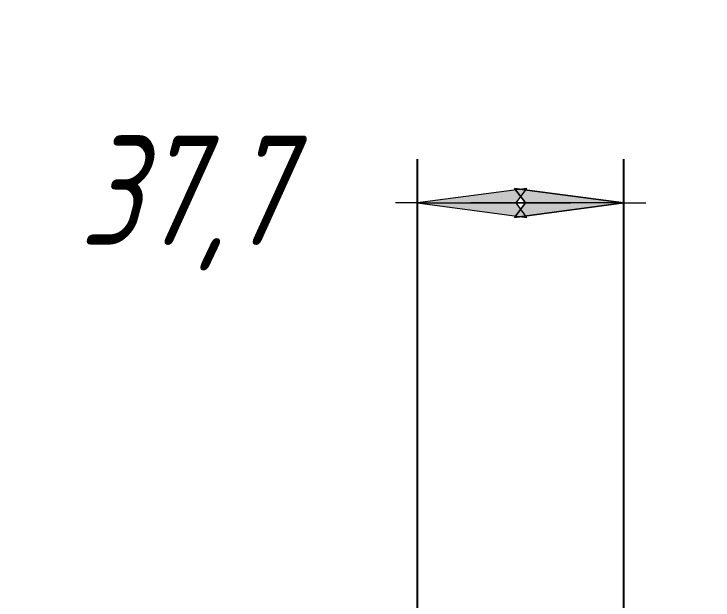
# Model space of a CAD drawing. Header units: millimetres. Extents: x 0 to 841, y 0 to 594.
# Drawn here: x 59.08 to 91.02, y 519.59 to 546.37 of the extents above; entities that cross this region are included whole.
import ezdxf

# ---------------------------------------------------------------- set-up
doc = ezdxf.new("R2010")
doc.units = ezdxf.units.MM
doc.linetypes.add('K5LT_THIN', pattern=[0])
doc.layers.add('Системный слой', color=7, linetype='Continuous')
doc.styles.add('KDIMTEXTSTYLE', font='', dxfattribs={"width": 0.96, "oblique": 15, "height": 5})
doc.styles.get('KDIMTEXTSTYLE').set_extended_font_data('Gost Type AU')
doc.dimstyles.new('KDIMSTYLE (0.25)', dxfattribs={"dimtxt": 5, "dimasz": 1, "dimexe": 2, "dimexo": 0, "dimgap": 1, "dimtad": 1, "dimlfac": 4, "dimtxsty": 'KDIMTEXTSTYLE', "dimsah": 1, "dimcen": 0, "dimdle": 1, "dimadec": 0, "dimazin": 0, "dimtfac": 0.667, "dimtmove": 0, "dimatfit": 3, "dimfxl": 1, "dimtvp": 1, "dimtolj": 1, "dimtzin": 0, "dimarcsym": 0})

# ---------------------------------------------------------------- blocks, each defined once
blk = doc.blocks.new('KDIMARROW_02')
at = {"layer": 'Системный слой'}
blk.add_hatch(color=0, dxfattribs=at).paths.add_polyline_path([(4.5, 0), (5, 0.658), (0, 0), (5, -0.658)])
at = {"layer": 'Системный слой', "color": 0, "linetype": 'K5LT_THIN', "lineweight": 18}
for p, q in [((5, 0.658), (0, 0)), ((4.5, 0), (5, 0.658)), ((0, 0), (-1, 0)), ((0, 0), (5, -0.658)), ((0, 0), (7, 0)), ((5, -0.658), (4.5, 0))]:
    blk.add_line(p, q, dxfattribs=at)
blk = doc.blocks.new('KDIMARROW_01')
at = {"layer": 'Системный слой'}
blk.add_hatch(color=0, dxfattribs=at).paths.add_polyline_path([(0, 0), (-5, 0.658), (-4.5, 0), (-5, -0.658)])
at = {"layer": 'Системный слой', "color": 0, "linetype": 'K5LT_THIN', "lineweight": 18}
for p, q in [((-4.5, 0), (-5, 0.658)), ((-5, 0.658), (0, 0)), ((0, 0), (-5, -0.658)), ((-5, -0.658), (-4.5, 0)), ((0, 0), (-1, 0))]:
    blk.add_line(p, q, dxfattribs=at)

msp = doc.modelspace()

# ---------------------------------------------------------------- dimensions: what is measured, and where the dimension line sits
at = {"layer": 'Системный слой', "color": 7}
for base, p1, p2, location, text, override in [((77.5172, 537.7325), (86.9478, 516.6826), (77.5172, 515.5576), (66.7989, 537.7325), '\\fGOST type A|b0|c204|p34;\\H5.0;\\W0.960;\\Q15;\\fGOST type A|b0|c204|p34;\\H5.0;\\W0.960;\\Q15;\\fGOST type A|b0|i0|c204|p34;\\Q15;37,7', {"dimexo": 0, "dimblk1": 'KDIMARROW_02', "dimblk2": 'KDIMARROW_02', "dimse1": 0, "dimse2": 0, "dimclrt": 7, "dimtolj": 1}), ((86.9478, 537.7325), (98.7499, 516.6826), (86.9478, 516.6826), (107.5499, 537.7325), '\\fGOST type A|b0|c204|p34;\\H5.0;\\W0.960;\\Q15;\\fGOST type A|b0|c204|p34;\\H5.0;\\W0.960;\\Q15;\\fGOST type A|b0|i0|c204|p34;\\Q15;47', {"dimexo": 0, "dimblk1": 'KDIMARROW_01', "dimblk2": 'KDIMARROW_01', "dimse1": 0, "dimse2": 0, "dimclrt": 7, "dimtolj": 1})]:
    msp.add_linear_dim(base=base, p1=p1, p2=p2, location=location, text=text, dimstyle='KDIMSTYLE (0.25)', override=override, dxfattribs=at).render()

doc.saveas('drawing.dxf')
